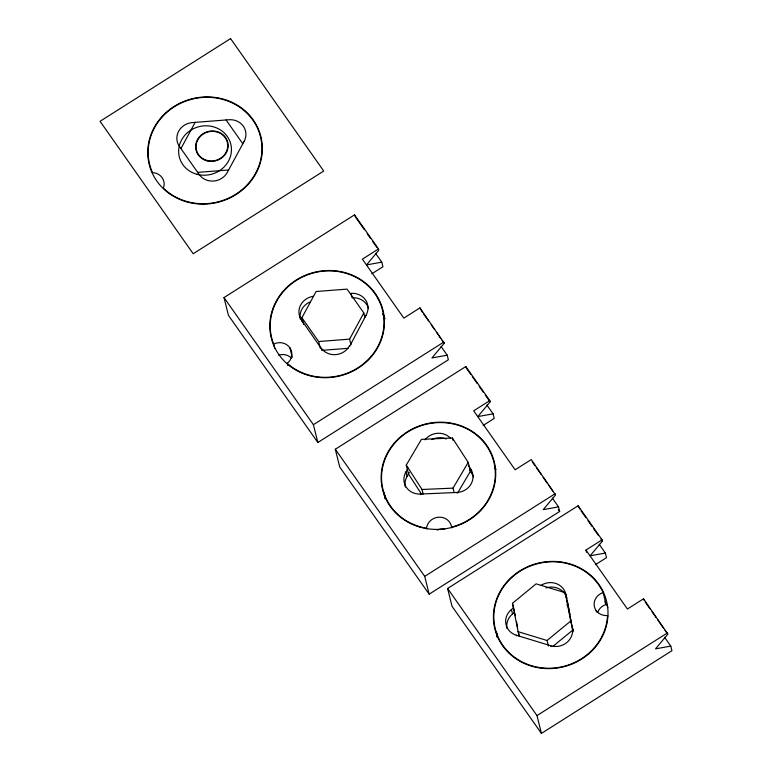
<?xml version="1.0" encoding="UTF-8"?>
<svg xmlns="http://www.w3.org/2000/svg" width="772" height="772" viewBox="0 0 772 772"><rect width="100%" height="100%" fill="white"/><g stroke="black" fill="none" stroke-linecap="round" stroke-linejoin="round"><path stroke-width="1.16" d="M180.947 148.571L195.142 122.372M303.579 324.404L301.91 317.726L316.115 291.517L347.053 289.114L363.795 312.921L364.895 317.379M350.98 344.688L349.591 339.13L363.795 312.921M349.552 346.522L366.189 314.995A16.328 15.131 -14 0 0 350.97 293.35L351.878 296.969M421.734 494.485L408.475 474.008L406.255 465.101L421.435 439.365L452.402 438.004L468.199 462.389L470.418 471.287L457.661 492.912M405.368 487.045A16.328 15.131 -14 0 1 407.095 476.343L405.985 471.895L408.224 468.093M407.095 476.343L409.334 472.541M454.129 492.584L453.019 488.126L468.199 462.389M378.483 248.941L362.377 259.151L403.833 318.103L419.949 307.893L444.228 343.25L431.953 357.947L447.21 355.197L448.349 359.781L317.842 442.491L228.444 315.362L224.005 297.567L354.522 214.857L378.483 248.941L378.801 250.215L366.526 264.912L381.783 262.152L382.922 266.745L371.853 273.761M552.347 498.114L558.513 506.876L559.652 511.469L429.145 594.179L339.748 467.05L335.309 449.246L465.815 366.536L489.786 400.62L490.104 401.894L477.829 416.59L493.086 413.84L494.225 418.424L483.156 425.44M664.624 637.334L670.791 646.106L671.939 650.69L541.423 733.4L452.025 606.271L447.596 588.476L578.103 505.757L602.073 539.85L602.382 541.114L590.107 555.811L605.364 553.061L606.502 557.645L595.434 564.67M602.073 539.85L585.958 550.05L627.424 609.011L643.53 598.802L667.809 634.159L655.534 648.856L670.791 646.106M519.025 636.07L512.463 603.299L536.144 583.844L565.278 592.713L566.658 598.281M516.516 635.819L516.371 635.259A16.328 15.131 -14 0 1 511.421 609.513L513.168 608.075M507.001 628.437A16.328 15.131 -14 0 1 512.531 613.962L514.277 612.524M517.916 631.621L547.039 640.49L570.72 621.035L565.278 592.713M552.906 646.396L572.94 629.942L570.72 621.035M317.842 442.491L313.403 424.697L443.91 341.986M489.786 400.62L473.68 410.829L515.136 469.791L531.252 459.581L555.531 494.939L543.256 509.636L558.513 506.876M429.145 594.179L424.706 576.375L555.213 493.665M541.423 733.4L536.984 715.596L667.5 632.886M197.69 172.378L228.628 169.985M301.91 317.726L318.653 341.533L349.591 339.13M322.059 350.334L348.24 348.307M406.255 465.101L422.043 489.487L453.019 488.126M405.985 471.895A16.328 15.131 -14 0 0 420.335 494.061L456.937 492.459A16.328 15.131 -14 0 0 470.737 469.048L468.411 465.448M516.371 635.259L550.803 645.749A16.328 15.131 -14 0 0 572.332 628.061L565.886 594.594A16.328 15.131 -14 0 0 541.066 585.321M579.782 508.98L578.103 505.757M581.152 510.929L585.948 517.742M588.003 520.666L592.114 526.514M593.485 528.463L598.281 535.276M601.012 539.174L602.382 541.114M645.218 602.025L650.005 608.838M652.06 611.762L656.171 617.6M657.541 619.549L663.708 628.321M665.078 630.261L667.809 634.159M599.197 544.299L605.364 553.061M466.819 368.784L470.93 374.623M472.3 376.572L477.096 383.394M479.151 386.309L483.262 392.157M485.308 395.081L490.104 401.894M532.246 461.83L534.986 465.719M536.357 467.668L541.153 474.481M543.208 477.405L547.319 483.253M548.689 485.202L552.791 491.04M355.516 217.096L364.423 229.757M367.163 233.655L370.589 238.529M372.644 241.453L376.746 247.291M422.313 312.091L419.949 307.893M423.683 314.04L428.479 320.853M431.22 324.751L434.646 329.625M436.701 332.539L440.802 338.387M442.173 340.336L444.228 343.25M486.92 405.068L493.086 413.84M558.281 509.52L559.652 511.469M375.617 253.39L381.783 262.152M441.044 346.435L447.21 355.197M226.08 119.969L242.823 143.775M313.384 296.294A16.328 15.131 -14 0 0 301.505 320.013L321.422 348.703M447.596 588.476L536.984 715.596M335.309 449.246L424.706 576.375M224.005 297.567L313.403 424.697M469.521 469.897L471.846 473.506A16.328 15.131 -14 0 1 473.497 477.028M643.53 598.802L643.848 600.076M607.728 616.259L607.545 615.516A57.138 52.978 -14 0 1 527.469 664.345A57.138 52.978 -14 0 1 510.919 578.315A57.138 52.978 -14 0 1 603.144 592.616L606.097 604.486A12.651 11.734 -14 0 0 597.711 612.379M585.958 550.05L586.517 552.279M596.119 610.517L596.486 611.993M565.886 594.594L566.03 595.144M566.301 596.264L566.716 597.933M572.332 628.061L572.467 628.62M572.534 628.9L573.229 631.679M550.803 645.749L551.005 646.579M547.039 640.49L548.429 646.048M465.815 366.536L466.134 367.81M512.463 603.299L514.403 611.086M511.421 609.513L512.531 613.962M470.737 469.048L471.846 473.506M452.402 438.004L452.952 440.223M456.937 492.459L457.082 493.009M426.723 528.945L426.54 528.202A57.138 52.978 -14 0 1 391.028 447.943A57.138 52.978 -14 0 1 485.096 443.813A57.138 52.978 -14 0 1 451.581 527.102L451.765 527.845M354.522 214.857L354.83 216.131M422.043 489.487L423.152 493.945M420.335 494.061L420.479 494.62M366.189 314.995L366.333 315.545M321.567 349.253L321.77 350.092M318.653 341.533L320.322 348.201M301.505 320.013L301.852 321.403M287.744 365.552L287.194 363.332A57.138 52.978 -14 0 0 379.477 343.193A57.138 52.978 -14 0 0 328.631 270.885A57.138 52.978 -14 0 0 273.655 344.08A12.651 11.734 -14 0 1 289.847 347.728L292.25 357.368M273.655 344.08L274.764 348.529M567.497 601.62L569.08 609.88M569.418 611.598L569.987 614.599M571.019 619.964L571.425 622.058M572.631 628.331L573.036 630.425M514.914 613.373L515.368 615.738M516.497 621.634L517.636 627.539M518.774 633.436L519.228 635.8M546.026 587.946A16.328 15.131 -14 0 1 566.783 598.117M607.545 615.516A12.651 11.734 -14 0 1 594.315 606.281A12.651 11.734 -14 0 1 603.144 592.616M497.438 636.929A57.138 52.978 -14 0 1 496.975 633.378M605.152 602.527A57.138 52.978 -14 0 1 606.097 604.486M425.044 439.818A16.328 15.131 -14 0 1 450.24 437.946M431.866 439.577A16.328 15.131 -14 0 1 446.197 438.95M426.54 528.202A12.651 11.734 -14 0 1 438.93 517.182A12.651 11.734 -14 0 1 451.581 527.102M385.093 497.293A57.138 52.978 -14 0 1 384.813 495.228M494.456 466.722A57.138 52.978 -14 0 1 495.576 469.637M437.27 530.084A12.651 11.734 -14 0 1 444.72 529.225M349.407 345.962A16.328 15.131 -14 0 1 321.287 348.143M300.298 319.058A16.328 15.131 -14 0 1 310.402 301.823M352.08 297.799A16.328 15.131 -14 0 1 368.611 308.703M289.847 347.728A12.651 11.734 -14 0 1 287.194 363.332M382.748 314.098A57.138 52.978 -14 0 1 384.572 318.836M278.663 355.13A12.651 11.734 -14 0 1 291.517 358.073M497.033 636.977A57.543 53.355 -14 0 1 496.435 631.621M604.949 601.282A57.543 53.355 -14 0 1 607.863 607.689M566.851 605.045A26.528 24.598 -14 0 1 568.346 605.866M384.948 498.808A57.543 53.355 -14 0 1 384.157 492.401M494.833 466.568A57.543 53.355 -14 0 1 495.933 469.434M383.124 313.943A57.543 53.355 -14 0 1 384.958 318.72M244.116 141.392L227.335 172.368A16.328 15.131 -14 0 1 199.205 174.549L179.422 146.41A16.328 15.131 -14 0 1 192.334 122.584L228.898 119.747A16.328 15.131 -14 0 1 244.116 141.392M230.577 38.6L100.061 121.31L193.193 253.747L323.709 171.037L230.577 38.6M187.586 202.119A57.543 53.355 -14 0 0 261.042 137.271A57.543 53.355 -14 0 0 166.511 112.143A57.543 53.355 -14 0 0 187.586 202.119M206.935 160.817A16.328 15.131 -14 0 0 227.769 142.424A16.328 15.131 -14 0 0 200.952 135.293A16.328 15.131 -14 0 0 206.935 160.817M196.995 174.298A26.528 24.598 -14 0 0 230.857 144.403A26.528 24.598 -14 0 0 187.278 132.823A26.528 24.598 -14 0 0 196.995 174.298M207.06 160.451A15.913 14.755 -14 0 0 227.373 142.511A15.913 14.755 -14 0 0 201.222 135.563A15.913 14.755 -14 0 0 207.06 160.451M205.719 97.301A57.138 52.978 -14 0 0 152.489 172.638A12.651 11.734 -14 0 1 163.365 188.107A57.138 52.978 -14 0 0 257.076 170.322A57.138 52.978 -14 0 0 205.719 97.301M532.159 666.323A57.543 53.355 -14 0 0 606.937 602.816A57.543 53.355 -14 0 0 513.023 575.902A57.543 53.355 -14 0 0 532.159 666.323M419.881 527.093A57.543 53.355 -14 0 0 494.659 463.596A57.543 53.355 -14 0 0 400.745 436.682A57.543 53.355 -14 0 0 419.881 527.093M308.578 375.414A57.543 53.355 -14 0 0 383.356 311.907A57.543 53.355 -14 0 0 289.442 285.003A57.543 53.355 -14 0 0 308.578 375.414"/></g></svg>
